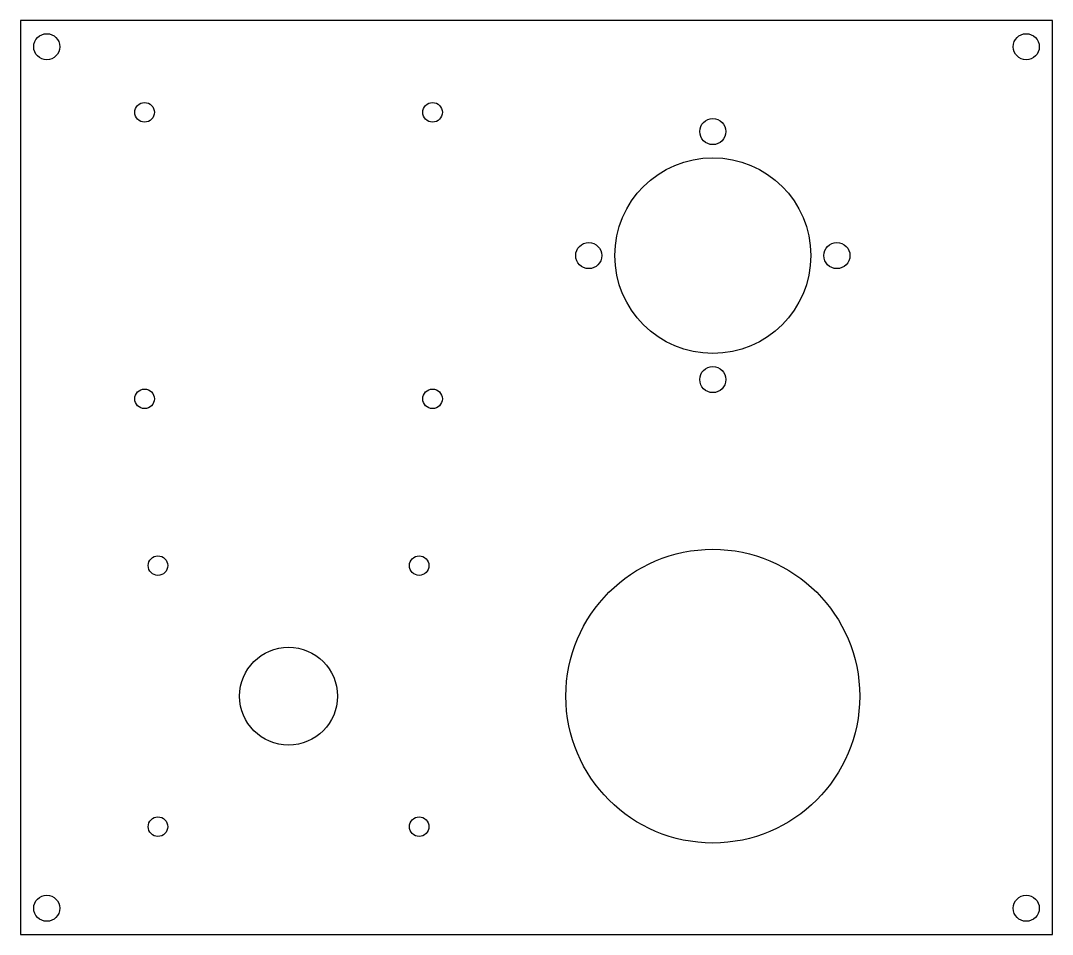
# Model space of a CAD drawing. Header units: millimetres. Extents: x 0 to 158, y 0 to 140.
import ezdxf

# ---------------------------------------------------------------- set-up
doc = ezdxf.new("R2010")
doc.units = ezdxf.units.MM

msp = doc.modelspace()

# ---------------------------------------------------------------- linework, layer by layer
at = {"color": 7, "linetype": 'Continuous', "lineweight": 25}
for p, q in [((158, 140), (0, 140)), ((0, 140), (0, 0)), ((158, 0), (158, 140)), ((0, 0), (158, 0))]:
    msp.add_line(p, q, dxfattribs=at)
for centre, radius in [((4, 136), 2), ((154, 136), 2), ((18.98, 125.95), 1.5), ((63.08, 125.95), 1.5), ((106, 123), 2), ((106, 104), 15), ((87, 104), 2), ((125, 104), 2), ((106, 85), 2), ((18.98, 82.05), 1.5), ((63.08, 82.05), 1.5), ((106, 36.5), 22.5), ((21.03, 56.5), 1.5), ((61.03, 56.5), 1.5), ((41.03, 36.5), 7.5), ((21.03, 16.5), 1.5), ((61.03, 16.5), 1.5), ((4, 4), 2), ((154, 4), 2)]:
    msp.add_circle(centre, radius, dxfattribs=at)

doc.saveas('drawing.dxf')
